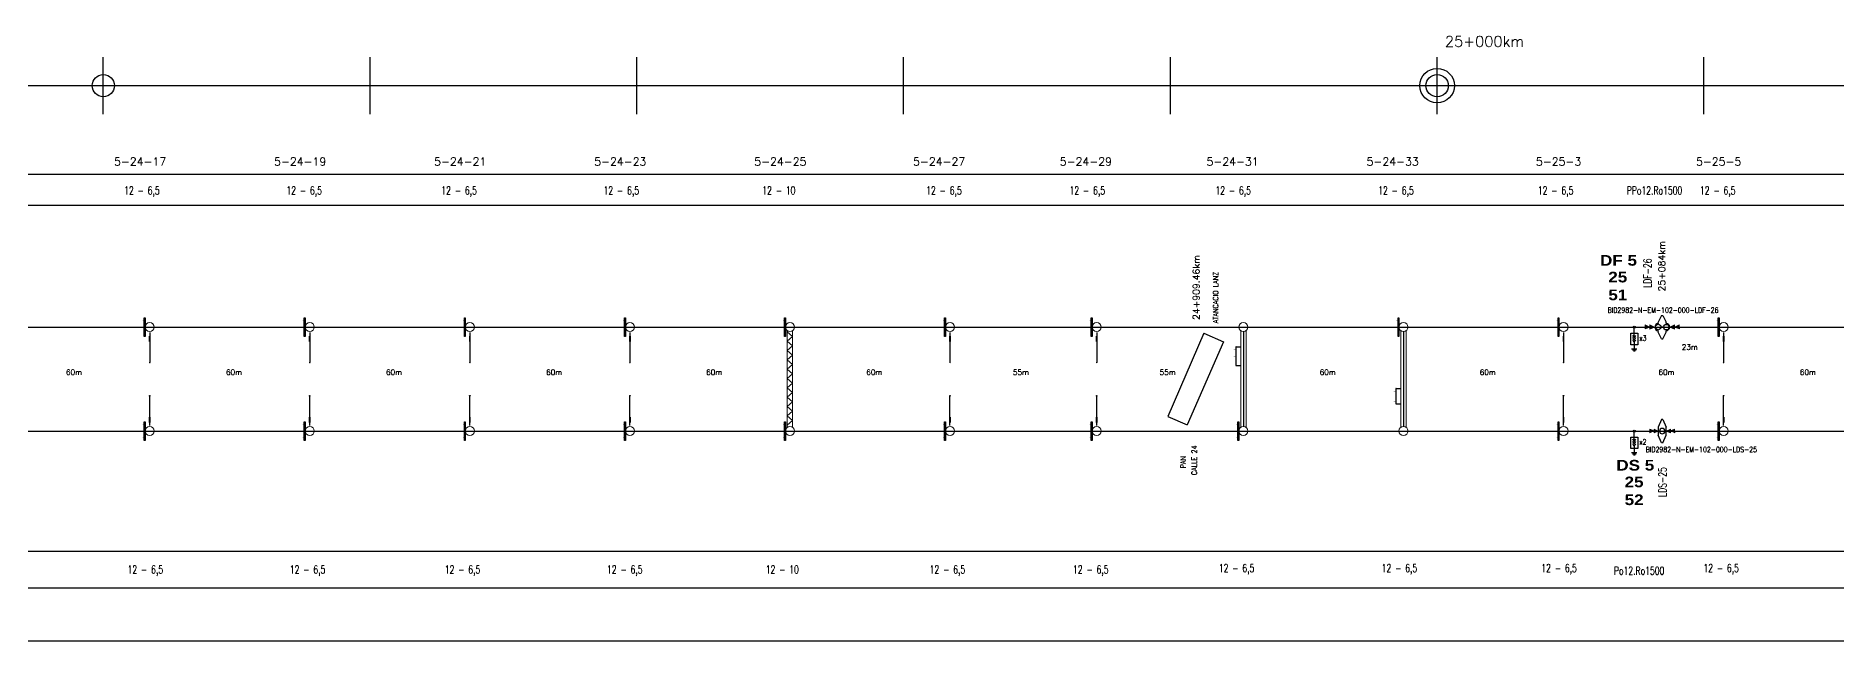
# Model space of a CAD drawing. Header units: millimetres. Extents: x 56 to 21898, y 218 to 1565.
# Drawn here: x 20543 to 21218, y 229 to 456 of the extents above; entities that cross this region are included whole.
import ezdxf
from ezdxf.enums import TextEntityAlignment as Align

# ---------------------------------------------------------------- set-up
doc = ezdxf.new("R2010")
doc.units = ezdxf.units.MM
for name, color, linetype in [('Brazos', 9, 'Continuous'), ('Cruceta Fe', 42, 'Continuous'), ('Descargadores', 30, 'Continuous'), ('ESQUEMA', 7, 'Continuous'), ('LDF', 5, 'Continuous'), ('LDS', 1, 'Continuous'), ('longitud vano', 7, 'Continuous'), ('Nº de poste', 6, 'Continuous'), ('POSTES', 8, 'Continuous'), ('progresivas', 4, 'Continuous'), ('Pórticos', 9, 'Continuous'), ('TEXTOS', 3, 'Continuous')]:
    doc.layers.add(name, color=color, linetype=linetype)
doc.styles.add('ROMANS', font='romans.shx', dxfattribs={"width": 0.7})
doc.styles.add('STYLE1', font='romans.shx')
doc.styles.add('TEXTO_SELLO', font='')
doc.styles.get('TEXTO_SELLO').set_extended_font_data('Arial Black', bold=True)

# ---------------------------------------------------------------- blocks, each defined once
blk = doc.blocks.new('Poste Hormigón')
at = {"layer": 'POSTES', "lineweight": 18}
blk.add_line((1.7, 0), (-1.7, 0), dxfattribs=at)
blk.add_circle((0, 0), 1.7, dxfattribs=at)
blk = doc.blocks.new('Brazo')
at = {"layer": 'Brazos'}
for p, q in [((0, 0.2), (0, -10.98)), ((-0.3, -1.23), (0.3, -1.23)), ((-0.3, -1.43), (0.3, -1.43)), ((-0.3, -1.64), (0.3, -1.64)), ((-0.3, -1.84), (0.3, -1.84)), ((-0.3, -2.04), (0.3, -2.04)), ((-0.3, -2.25), (0.3, -2.25)), ((-0.3, -2.45), (0.3, -2.45)), ((-0.3, -2.66), (0.3, -2.66)), ((-0.3, -2.86), (0.3, -2.86))]:
    blk.add_line(p, q, dxfattribs=at)
for start, end in [(37.01986, 217.01986), (217.01986, 37.01986)]:
    blk.add_arc((0, -10.98), 0.102, start, end, dxfattribs=at)
blk = doc.blocks.new('Cruceta Fe')
at = {"layer": 'Cruceta Fe', "const_width": 0.1}
for points in [[(-0.92, 2.45), (0, 2.45)], [(-0.92, 0), (0, 0)], [(-0.92, -2.45), (0, -2.45)]]:
    blk.add_lwpolyline(points, dxfattribs=at)
at = {"layer": 'Cruceta Fe'}
blk.add_lwpolyline([(-0.35, 3.52), (0, 3.52), (0, -3.52), (-0.35, -3.52)], close=True, dxfattribs=at)
blk = doc.blocks.new('Cruceta Fe 1')
at = {"layer": 'Cruceta Fe', "const_width": 0.1}
for points in [[(-0.92, 2.45), (0, 2.45)], [(-0.92, -2.45), (0, -2.45)]]:
    blk.add_lwpolyline(points, dxfattribs=at)
at = {"layer": 'Cruceta Fe'}
blk.add_lwpolyline([(-0.35, 3.52), (0, 3.52), (0, -3.52), (-0.35, -3.52)], close=True, dxfattribs=at)
blk = doc.blocks.new('Viga canasto')
at = {"layer": 'Pórticos', "lineweight": 20}
for p, q in [((-1, -1.37), (-1, -37.58)), ((-1, -1.73), (-1, -37.58)), ((-1, -1.73), (1, -3.48)), ((-1, -5.23), (1, -3.48)), ((-1, -5.23), (1, -6.99)), ((1, -1.37), (1, -37.58)), ((1, -1.37), (1, -37.58)), ((-1, -8.74), (1, -6.99)), ((-1, -8.74), (1, -10.49)), ((-1, -12.24), (1, -10.49)), ((-1, -12.24), (1, -13.99)), ((-1, -15.74), (1, -13.99)), ((-1, -15.74), (1, -17.49)), ((-1, -19.25), (1, -17.49)), ((-1, -19.25), (1, -21)), ((-1, -22.75), (1, -21)), ((-1, -22.75), (1, -24.5)), ((-1, -26.25), (1, -24.5)), ((-1, -26.25), (1, -28)), ((-1, -29.75), (1, -28)), ((-1, -29.75), (1, -31.51)), ((-1, -33.26), (1, -31.51)), ((-1, -33.26), (1, -35.01)), ((-1, -36.76), (1, -35.01))]:
    blk.add_line(p, q, dxfattribs=at)
blk = doc.blocks.new('Viga V')
at = {"layer": 'Pórticos', "lineweight": 20}
for p, q in [((-1, -1.37), (-1, -37.58)), ((-1, -1.73), (-1, -37.58)), ((1, -1.37), (1, -37.58)), ((1, -1.37), (1, -37.58))]:
    blk.add_line(p, q, dxfattribs=at)
at = {"layer": 'Pórticos'}
blk.add_line((0, -1.7), (0, -37.25), dxfattribs=at)
blk = doc.blocks.new('Sobreportico LDF')
at = {"layer": 'Cruceta Fe'}
for p, q in [((-1.77, 0), (0, 0)), ((-1.77, -7.03), (0, -7.03))]:
    blk.add_line(p, q, dxfattribs=at)
at = {"layer": 'Cruceta Fe', "const_width": 0.1}
for points in [[(-2.68, -1.06), (-1.77, -1.06)], [(-2.68, -3.52), (-1.77, -3.52)], [(-2.68, -5.97), (-1.77, -5.97)]]:
    blk.add_lwpolyline(points, dxfattribs=at)
at = {"layer": 'Cruceta Fe'}
blk.add_lwpolyline([(-1.77, 0), (-1.9, 0), (-1.9, -7.03), (-1.77, -7.03)], close=True, dxfattribs=at)
blk = doc.blocks.new('Sobreportico LDS')
at = {"layer": 'Cruceta Fe'}
for p, q in [((-1.77, 0), (0, 0)), ((-1.77, -5.82), (0, -5.82))]:
    blk.add_line(p, q, dxfattribs=at)
at = {"layer": 'Cruceta Fe', "const_width": 0.1}
for points in [[(-2.68, -1.06), (-1.77, -1.06)], [(-2.68, -4.76), (-1.77, -4.76)]]:
    blk.add_lwpolyline(points, dxfattribs=at)
at = {"layer": 'Cruceta Fe'}
blk.add_lwpolyline([(-1.77, 0), (-1.9, 0), (-1.9, -5.82), (-1.77, -5.82)], close=True, dxfattribs=at)
blk = doc.blocks.new('Retención LDF')
at = {"layer": 'POSTES'}
for p, q in [((-0.17, 0.28), (-0.15, 0.36)), ((0.15, 0.7), (-0.15, 0.36)), ((0.08, -0.02), (-0.08, 0.02)), ((0.15, 0.7), (0.23, 0.68)), ((0.23, 0.68), (0.32, 0.23)), ((0.29, 0.15), (0.32, 0.23)), ((-0.32, -0.23), (-0.29, -0.15)), ((-0.23, -0.68), (-0.32, -0.23)), ((-0.23, -0.68), (-0.15, -0.7)), ((-0.15, -0.7), (0.15, -0.36)), ((0.15, -0.36), (0.17, -0.28))]:
    blk.add_line(p, q, dxfattribs=at)
for centre in [(-0.24, 0.07), (0.24, -0.07)]:
    blk.add_circle(centre, 0.168, dxfattribs=at)
for centre, start, end in [((-0.23, 0.06), 74.5054, 254.5054), ((0.23, -0.06), 254.5054, 74.5054)]:
    blk.add_arc(centre, 0.223, start, end, dxfattribs=at)
blk = doc.blocks.new('Retencion LDF')
at = {"layer": 'LDF', "lineweight": 18}
for points in [[(0.269, -0.022), (0, 0), (0.168, -0.211)], [(0.487, -0.139), (0.219, -0.116), (0.387, -0.327)]]:
    blk.add_hatch(color=256, dxfattribs=at).paths.add_polyline_path(points)
for p, q in [((0.269, -0.022), (0, 0)), ((0.168, -0.211), (0, 0)), ((0.168, -0.211), (0.269, -0.022)), ((0.487, -0.139), (0.219, -0.116)), ((0.387, -0.327), (0.219, -0.116)), ((0.387, -0.327), (0.487, -0.139))]:
    blk.add_line(p, q, dxfattribs=at)
blk = doc.blocks.new('Descargador')
at = {"color": 30}
for p, q in [((0, -3.83), (0, 0)), ((0, -3.98), (-0.53, -3.07)), ((0, -4.81), (-0.53, -3.9)), ((0, -5.63), (-0.53, -4.72)), ((0, -3.98), (0.53, -3.07)), ((0, -4.81), (0.53, -3.9)), ((0, -5.63), (0.53, -4.72))]:
    blk.add_line(p, q, dxfattribs=at)
at = {"layer": 'Descargadores', "color": 30}
for p, q in [((0, -5.63), (0, -8.06)), ((-0.99, -8.06), (0.99, -8.06)), ((-0.67, -8.48), (0.67, -8.48)), ((-0.35, -8.92), (0.35, -8.92))]:
    blk.add_line(p, q, dxfattribs=at)
blk.add_lwpolyline([(-1.31, -2.27), (1.31, -2.27), (1.31, -6.57), (-1.31, -6.57)], close=True, dxfattribs=at)
blk.add_circle((0, 0), 0.381, dxfattribs=at)
blk = doc.blocks.new('Retención LDS')
at = {"layer": 'POSTES'}
for p, q in [((-0.24, 4.36), (-1.47, 1.47)), ((-1.47, -1.47), (-1.47, 1.47)), ((-0.24, 4.36), (0.25, 4.36)), ((0.25, 4.36), (1.48, 1.47)), ((1.48, 1.47), (1.48, -1.47)), ((-0.24, -4.38), (-1.47, -1.47)), ((-0.24, -4.38), (0.25, -4.38)), ((0.25, -4.38), (1.48, -1.47))]:
    blk.add_line(p, q, dxfattribs=at)
blk.add_circle((0, 0), 1.02, dxfattribs=at)
blk = doc.blocks.new('Retención aisladores LDS')
at = {"layer": 'LDS', "lineweight": 18}
for points in [[(13964.95, 283.62), (13966.54, 282.91), (13964.93, 282.25)], [(13966.55, 283.59), (13968.13, 282.88), (13966.53, 282.22)]]:
    blk.add_hatch(color=256, dxfattribs=at).paths.add_polyline_path(points)
for p, q in [((13964.93, 282.25), (13964.95, 283.62)), ((13964.95, 283.62), (13966.54, 282.91)), ((13966.53, 282.22), (13966.55, 283.59)), ((13966.55, 283.59), (13968.13, 282.88)), ((13964.93, 282.25), (13966.54, 282.91)), ((13966.53, 282.22), (13968.13, 282.88))]:
    blk.add_line(p, q, dxfattribs=at)

msp = doc.modelspace()

# ---------------------------------------------------------------- linework, layer by layer
for p, q in [((20568.1506, 426.3383), (20568.1506, 447.6025)), ((20668.1506, 426.3383), (20668.1506, 447.6025)), ((20768.1506, 426.3383), (20768.1506, 447.6025)), ((20868.1506, 426.3383), (20868.1506, 447.6025)), ((20968.1506, 426.3383), (20968.1506, 447.6025)), ((21068.1506, 426.3383), (21068.1506, 447.6025)), ((21168.1506, 426.3383), (21168.1506, 447.6025)), ((68.1506, 436.9704), (21897.5602, 436.9704)), ((68.1506, 403.8502), (21897.5602, 403.8502)), ((68.1506, 392.2176), (21897.5602, 392.2176)), ((20585.5506, 346.5185), (20585.5506, 346.5185)), ((20585.5506, 346.5185), (20585.5506, 346.5185)), ((20645.5506, 346.5185), (20645.5506, 346.5185)), ((20645.5506, 346.5185), (20645.5506, 346.5185)), ((20705.5506, 346.5185), (20705.5506, 346.5185)), ((20705.5506, 346.5185), (20705.5506, 346.5185)), ((20765.5506, 346.5185), (20765.5506, 346.5185)), ((20765.5506, 346.5185), (20765.5506, 346.5185)), ((20885.5506, 346.5185), (20885.5506, 346.5185)), ((20885.5506, 346.5185), (20885.5506, 346.5185)), ((20940.5506, 346.5185), (20940.5506, 346.5185)), ((20940.5506, 346.5185), (20940.5506, 346.5185)), ((20980.7211, 344.2268), (20967.1636, 313.0467)), ((20980.7211, 344.2268), (20988.0576, 341.0368)), ((21115.5506, 346.5185), (21115.5506, 346.5185)), ((21115.5506, 346.5185), (21115.5506, 346.5185)), ((21175.5506, 346.5185), (21175.5506, 346.5185)), ((21175.5506, 346.5185), (21175.5506, 346.5185)), ((20988.0576, 341.0368), (20974.5001, 309.8567)), ((20967.1636, 313.0467), (20974.5001, 309.8567)), ((68.1506, 262.6383), (21897.5602, 262.6383)), ((68.1506, 248.8066), (21897.5602, 248.8066)), ((16907.9406, 228.9395), (21897.5602, 228.9395))]:
    msp.add_line(p, q)
for centre, radius in [((20568.1506, 436.9704), 4.1956), ((21068.1506, 436.9704), 6.4757), ((21068.1506, 436.9704), 4.1956)]:
    msp.add_circle(centre, radius)
at = {"layer": 'LDF'}
msp.add_line((19961.3021, 346.5185), (21868.1506, 346.5185), dxfattribs=at)
at = {"layer": 'LDS'}
msp.add_line((19933.8506, 307.565), (21867.817, 307.565), dxfattribs=at)

# ---------------------------------------------------------------- block references
at = {"layer": 'Brazos'}
for p in [(20585.5504, 344.2785), (20645.5504, 344.2785), (20705.5504, 344.2785), (20765.5504, 344.2785), (20885.5504, 344.2785), (20940.5504, 344.2785), (21115.5504, 344.2785), (21175.5504, 344.2785)]:
    msp.add_blockref('Brazo', p, dxfattribs=at)
at = {"layer": 'Brazos', "xscale": -1, "rotation": 180}
for p in [(20585.5504, 309.805), (20645.5504, 309.805), (20705.5504, 309.805), (20765.5504, 309.805), (20885.5504, 309.805), (20940.5504, 309.805), (21115.5504, 309.805), (21175.5504, 309.805)]:
    msp.add_blockref('Brazo', p, dxfattribs=at)
at = {"layer": 'Cruceta Fe'}
for name, p in [('Cruceta Fe', (20583.8506, 346.5185)), ('Cruceta Fe', (20643.8506, 346.5185)), ('Cruceta Fe', (20703.8506, 346.5185)), ('Cruceta Fe', (20763.8506, 346.5185)), ('Cruceta Fe', (20823.8506, 346.5185)), ('Cruceta Fe', (20883.8506, 346.5185)), ('Cruceta Fe', (20938.8506, 346.5185)), ('Cruceta Fe', (21053.8506, 346.5185)), ('Cruceta Fe', (21113.8506, 346.5185)), ('Cruceta Fe', (21173.8506, 346.5185)), ('Sobreportico LDF', (20994.5506, 339.1591)), ('Sobreportico LDS', (21054.5506, 323.5754)), ('Cruceta Fe 1', (20583.8506, 307.565)), ('Cruceta Fe 1', (20643.8506, 307.565)), ('Cruceta Fe 1', (20703.8506, 307.565)), ('Cruceta Fe 1', (20763.8506, 307.565)), ('Cruceta Fe 1', (20823.8506, 307.565)), ('Cruceta Fe 1', (20883.8506, 307.565)), ('Cruceta Fe 1', (20938.8506, 307.565)), ('Cruceta Fe 1', (20993.8506, 307.565)), ('Cruceta Fe 1', (21113.8506, 307.565)), ('Cruceta Fe 1', (21173.8506, 307.565))]:
    msp.add_blockref(name, p, dxfattribs=at)
at = {"layer": 'Descargadores', "color": 30}
for p in [(21142.0803, 346.4945), (21142.0803, 307.565)]:
    msp.add_blockref('Descargador', p, dxfattribs=at)
at = {"layer": 'LDF', "lineweight": 25}
for p, xscale, yscale, zscale, rotation in [((21149.7116, 346.5185), -7.149999999999829, 7.149999999999636, 7.15, 331.052245239645), ((21155.42, 346.5185), 7.149999999999829, 7.149999999999829, 7.149999999999829, 28.94775476035494)]:
    msp.add_blockref('Retencion LDF', p, dxfattribs=dict(at, xscale=xscale, yscale=yscale, zscale=zscale, rotation=rotation))
at = {"layer": 'LDS', "xscale": -1}
for name, p in [('Retención LDS', (21152.5506, 307.565)), ('Retención aisladores LDS', (35122.1471, 24.6987))]:
    msp.add_blockref(name, p, dxfattribs=at)
at = {"layer": 'LDS'}
msp.add_blockref('Retención aisladores LDS', (7182.9395, 24.6987), dxfattribs=at)
at = {"layer": 'POSTES', "lineweight": 35, "xscale": 6.077499999999174, "yscale": 6.077499999999174, "zscale": 6.077499999999174, "rotation": 15.4946248525217}
msp.add_blockref('Retención LDF', (21152.5506, 346.5185), dxfattribs=at)
at = {"layer": 'POSTES'}
for p in [(20585.5506, 346.5185), (20645.5506, 346.5185), (20705.5506, 346.5185), (20765.5506, 346.5185), (20825.5506, 346.5185), (20885.5506, 346.5185), (20940.5506, 346.5185), (20995.5506, 346.5185), (21055.5506, 346.5185), (21115.5506, 346.5185), (21175.5506, 346.5185)]:
    msp.add_blockref('Poste Hormigón', p, dxfattribs=at)
at = {"layer": 'POSTES', "xscale": -1, "rotation": 180}
for p in [(20585.5506, 307.565), (20645.5506, 307.565), (20705.5506, 307.565), (20765.5506, 307.565), (20825.5506, 307.565), (20885.5506, 307.565), (20940.5506, 307.565), (20995.5506, 307.565), (21055.5506, 307.565), (21115.5506, 307.565), (21175.5506, 307.565)]:
    msp.add_blockref('Poste Hormigón', p, dxfattribs=at)
at = {"layer": 'Pórticos'}
for name, p in [('Viga canasto', (20825.5506, 346.5185)), ('Viga V', (20995.5506, 346.5185)), ('Viga V', (21055.5506, 346.5185))]:
    msp.add_blockref(name, p, dxfattribs=at)

# ---------------------------------------------------------------- texts
at = {"linetype": 'Continuous', "style": 'TEXTO_SELLO'}
for s, p in [('DF 5', (21129.2359, 369.5225)), ('25', (21132.3295, 363.2694)), ('51', (21132.3446, 356.5936)), ('DS 5', (21135.3433, 292.7718)), ('25', (21138.4369, 286.5187)), ('52', (21138.452, 279.8429))]:
    msp.add_text(s, height=4, dxfattribs=at).set_placement(p)
at = {"layer": 'ESQUEMA', "color": 7, "style": 'ROMANS', "width": 0.7}
for s, p in [('BID2982-N-EM-102-000-LDF-26', (21152.8675, 352.887)), ('x3', (21145.3111, 342.4112)), ('x2', (21145.3111, 303.4818)), ('BID2982-N-EM-102-000-LDS-25', (21167.2098, 300.6804))]:
    msp.add_text(s, height=2, dxfattribs=at).set_placement(p, align=Align.MIDDLE)
at = {"layer": 'longitud vano', "linetype": 'Continuous', "style": 'STYLE1'}
for s, p in [('23m', (21159.8772, 338.0374)), ('60m', (20554.1416, 328.6021)), ('60m', (20614.1416, 328.6021)), ('60m', (20674.1416, 328.6021)), ('60m', (20734.1416, 328.6021)), ('60m', (20794.1416, 328.6021)), ('60m', (20854.1416, 328.6021)), ('55m', (20909.1416, 328.6021)), ('55m', (20964.1416, 328.6021)), ('60m', (21024.1416, 328.6021)), ('60m', (21084.1416, 328.6021)), ('60m', (21151.1427, 328.5934)), ('60m', (21204.1416, 328.6021))]:
    msp.add_text(s, height=2, dxfattribs=at).set_placement(p)
at = {"layer": 'Nº de poste', "linetype": 'Continuous', "style": 'STYLE1'}
for s, p in [('5-24-17', (20572.1777, 407.0458)), ('5-24-19', (20632.1777, 407.0458)), ('5-24-21', (20692.1777, 407.0458)), ('5-24-23', (20752.1777, 407.0458)), ('5-24-25', (20812.1777, 407.0458)), ('5-24-27', (20871.7179, 407.0458)), ('5-24-29', (20926.7179, 407.0458)), ('5-24-31', (20981.7179, 407.0458)), ('5-24-33', (21041.7179, 407.0458)), ('5-25-3', (21105.2053, 407.0458)), ('5-25-5', (21165.2053, 407.0458))]:
    msp.add_text(s, height=3, dxfattribs=at).set_placement(p)
at = {"layer": 'progresivas', "linetype": 'Continuous', "style": 'STYLE1'}
msp.add_text('25+000km', height=4, dxfattribs=at).set_placement((21071.0933, 451.5643))
for s, p in [('25+084km', (21153.6649, 359.8707)), ('24+909.46km', (20979.1323, 349.1732))]:
    msp.add_text(s, height=2.55, rotation=90, dxfattribs=at).set_placement(p)
at = {"layer": 'TEXTOS', "linetype": 'Continuous', "style": 'STYLE1', "width": 0.7}
for s, p in [('12 - 6,5', (20575.9626, 396.2052)), ('12 - 6,5', (20636.7824, 396.2052)), ('12 - 6,5', (20694.8597, 396.2052)), ('12 - 6,5', (20755.6795, 396.2052)), ('12 - 10', (20815.1765, 396.2052)), ('12 - 6,5', (20876.6375, 396.2052)), ('12 - 6,5', (20930.3758, 396.2052)), ('12 - 6,5', (20985.0496, 396.2052)), ('12 - 6,5', (21046.0903, 396.2052)), ('12 - 6,5', (21105.9369, 396.2052)), ('PPo12.Ro1500', (21139.2701, 396.2371)), ('12 - 6,5', (21166.6946, 396.2052)), ('12 - 6,5', (20577.2469, 254.213)), ('12 - 6,5', (20638.0667, 254.213)), ('12 - 6,5', (20696.1439, 254.213)), ('12 - 6,5', (20756.9637, 254.213)), ('12 - 10', (20816.4607, 254.213)), ('12 - 6,5', (20877.9217, 254.213)), ('12 - 6,5', (20931.66, 254.213)), ('12 - 6,5', (20986.3339, 254.7411)), ('12 - 6,5', (21047.3745, 254.7411)), ('12 - 6,5', (21107.2212, 254.7411)), ('Po12.Ro1500', (21134.4588, 253.7758)), ('12 - 6,5', (21167.9789, 254.7411))]:
    msp.add_text(s, height=3, dxfattribs=at).set_placement(p)
at = {"layer": 'TEXTOS', "color": 6, "linetype": 'Continuous', "style": 'STYLE1', "width": 0.7}
for s, p in [('LDF-26', (21148.552, 361.2361)), ('LDS-25', (21154.1222, 282.8782))]:
    msp.add_text(s, height=3, rotation=90, dxfattribs=at).set_placement(p)
at = {"layer": 'TEXTOS', "linetype": 'Continuous', "style": 'STYLE1', "width": 0.9}
for s, p in [('ATANCACIO LANZ', (20986.1069, 347.9558)), ('PAN', (20973.9093, 293.5994)), ('CALLE 24', (20978.0902, 291.0382))]:
    msp.add_text(s, height=1.944, rotation=90, dxfattribs=at).set_placement(p)

doc.saveas('drawing.dxf')
